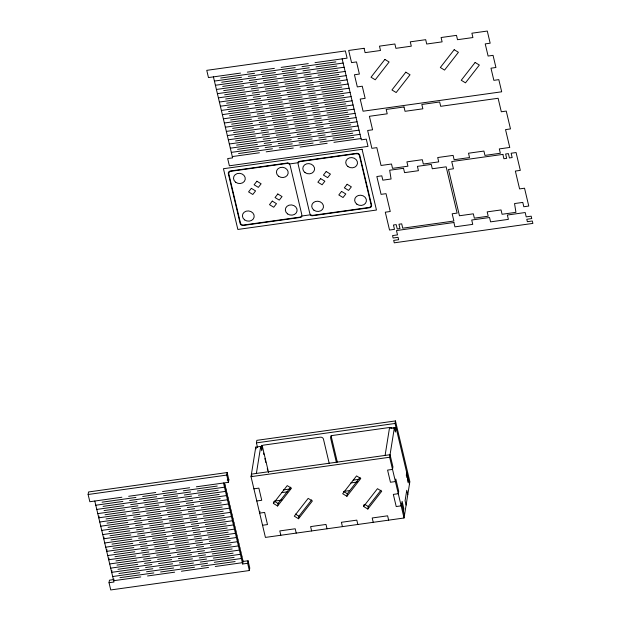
<?xml version="1.0" encoding="UTF-8"?>
<svg xmlns="http://www.w3.org/2000/svg" width="621" height="621" viewBox="0 0 621 621"><rect width="100%" height="100%" fill="white"/><g stroke="black" fill="none" stroke-linecap="round" stroke-linejoin="round"><path stroke-width="0.93" d="M121.879 497.235L89.835 501.729L88.12 494.495L88.524 491.964L227.146 472.542L228.854 479.777L228.45 482.315L196.399 486.802M99.034 516.121L98.762 517.813L125.861 514.017M104.002 537.095L103.73 538.78L130.829 534.984M106.983 549.67L106.711 551.363L133.81 547.567M108.97 558.062L108.698 559.754L135.797 555.958M248.051 560.771L247.647 563.301L242.695 564L243.098 561.462L248.051 560.771L249.766 567.998L249.363 570.536L110.74 589.95L109.032 582.715L109.436 580.185L113.558 579.603M111.951 570.645L111.687 572.337L138.778 568.541M113.946 579.036L113.674 580.72L140.773 576.925M224.903 484.667L224.492 487.198L197.393 490.994M228.45 482.315L226.735 475.081L227.146 472.542M225.897 488.859L225.485 491.39L198.394 495.185M226.89 493.051L226.479 495.589L199.388 499.385M227.884 497.25L227.472 499.781L200.381 503.577M228.877 501.442L228.474 503.973L201.375 507.768M229.871 505.634L229.467 508.172L202.368 511.968M230.865 509.833L230.461 512.364L203.362 516.16M231.858 514.025L231.454 516.556L204.356 520.351M232.852 518.217L232.448 520.755L205.349 524.551M233.845 522.416L233.442 524.947L206.343 528.743M234.839 526.608L234.435 529.139L207.336 532.934M235.833 530.8L235.429 533.338L208.33 537.134M236.826 534.992L236.422 537.53L209.324 541.326M237.82 539.191L237.416 541.722L210.317 545.517M238.813 543.383L238.41 545.921L211.311 549.717M257.544 447.547L256.442 442.874L256.846 440.343L395.461 420.929L409.86 481.671L404.038 517.999L265.423 537.413L251.024 476.672L255.767 447.104L260.711 446.406L261.744 450.745L262.419 446.522L260.766 446.755M239.807 547.575L239.403 550.113L212.304 553.909M240.808 551.774L240.397 554.305L213.298 558.1M241.802 555.966L241.39 558.504L214.292 562.3M256.388 473.443L260.711 446.406M242.795 560.158L242.384 562.696L215.285 566.492M259.935 511.425L259.663 513.117L264.616 512.426L267.496 524.574L262.543 525.265M273.372 503.414L287.236 485.622L291.466 488.207L277.595 505.999L273.372 503.414L273.636 501.729M277.595 505.999L278.006 503.46L290.713 487.151M298.522 518.752L312.386 500.961L308.163 498.384L294.292 516.175L298.522 518.752L298.926 516.222L311.641 499.913M346.906 496.288L360.77 478.496L356.547 475.919L342.676 493.711L346.906 496.288L347.31 493.749L360.025 477.44M363.603 506.472L377.467 488.68L381.698 491.258L367.834 509.049L363.603 506.472L363.875 504.78M367.834 509.049L368.237 506.511L380.952 490.202M385.098 455.418L389.429 428.381L394.382 427.69L395.406 432.022L396.082 427.799L393.613 428.148M404.038 517.999L389.646 457.258L394.382 427.69M409.456 484.209L395.057 423.46L395.461 420.929M401.702 503.895L402.113 501.364L403.821 508.591L403.417 511.13M406.708 472.635L406.305 475.174L406.879 477.58L407.283 475.049M407.85 477.456L407.446 479.994L408.02 482.401L408.424 479.87M240.521 73.084L208.47 77.571L206.762 70.344L345.377 50.93L347.085 58.157L315.041 62.651M247.298 72.137L274.397 68.341M281.166 67.394L308.264 63.598M220.696 78.029L254.563 73.286M261.34 72.339L295.216 67.588M301.985 66.641L335.86 61.898M214.416 81.072L241.515 77.276M248.291 76.329L275.39 72.533M282.159 71.586L309.258 67.79M316.035 66.843L343.134 63.047M221.689 82.22L255.557 77.478M262.334 76.53L296.209 71.788M302.986 70.833L336.854 66.09M215.409 85.271L242.508 81.475M249.285 80.528L276.384 76.732M283.153 75.778L310.252 71.982M317.028 71.035L344.127 67.239M222.683 86.42L256.558 81.669M263.327 80.722L297.203 75.979M303.98 75.032L337.847 70.289M216.403 89.463L243.502 85.667M250.279 84.72L277.377 80.924M284.146 79.977L311.245 76.181M318.022 75.226L345.121 71.438M223.676 90.612L257.552 85.869M264.321 84.922L298.196 80.171M304.973 79.224L338.841 74.481M217.397 93.655L244.495 89.859M251.272 88.912L278.371 85.116M285.14 84.169L312.239 80.373M319.015 79.426L346.114 75.63M224.67 94.803L258.546 90.061M265.314 89.114L299.19 84.371M305.967 83.416L339.834 78.673M218.39 97.854L245.489 94.058M252.266 93.103L279.365 89.315M286.141 88.361L313.232 84.565M320.009 83.618L347.108 79.822M225.664 99.003L259.539 94.252M266.308 93.305L300.184 88.562M306.96 87.615L340.828 82.872M219.384 102.046L246.483 98.25M253.259 97.303L280.358 93.507M287.135 92.56L314.226 88.764M321.003 87.809L348.102 84.021M226.657 103.195L260.533 98.452M267.302 97.505L301.177 92.754M307.954 91.807L341.822 87.064M220.377 106.238L247.476 102.442M254.253 101.495L281.352 97.699M288.128 96.752L315.227 92.956M321.996 92.009L349.095 88.213M227.651 107.386L261.526 102.644M268.303 101.697L302.171 96.954M308.947 95.999L342.815 91.256M221.379 110.437L248.47 106.641M255.247 105.686L282.345 101.898M289.122 100.944L316.221 97.148M322.99 96.201L350.089 92.405M228.644 111.586L262.52 106.835M269.297 105.888L303.164 101.145M309.941 100.198L343.809 95.455M222.372 114.629L249.463 110.833M256.24 109.886L283.339 106.09M290.116 105.143L317.215 101.347M323.983 100.392L351.082 96.597M229.638 115.778L263.514 111.035M270.29 110.08L304.158 105.337M310.935 104.39L344.81 99.647M223.366 118.821L250.457 115.025M257.234 114.078L284.333 110.282M291.109 109.335L318.208 105.539M324.977 104.592L352.076 100.796M230.632 119.969L264.507 115.227M271.284 114.28L305.152 109.537M311.928 108.582L345.804 103.839M224.36 123.02L251.458 119.224M258.227 118.269L285.326 114.474M292.103 113.527L319.202 109.731M325.971 108.784L353.07 104.988M231.625 124.169L265.501 119.418M272.277 118.471L306.145 113.728M312.922 112.781L346.797 108.038M225.353 127.212L252.452 123.416M259.221 122.469L286.32 118.673M293.096 117.726L320.195 113.93M326.972 112.975L354.063 109.18M232.619 128.361L266.494 123.618M273.271 122.663L307.139 117.92M313.916 116.973L347.791 112.23M226.347 131.404L253.446 127.608M260.215 126.661L287.313 122.865M294.09 121.918L321.189 118.122M327.966 117.175L355.057 113.379M233.62 132.552L267.488 127.81M274.265 126.863L308.132 122.12M314.909 121.165L348.785 116.422M227.34 135.603L254.439 131.807M261.208 130.852L288.307 127.057M295.084 126.11L322.183 122.314M328.959 121.367L356.058 117.571M234.614 136.744L268.482 132.001M275.258 131.054L309.126 126.311M315.903 125.364L349.778 120.614M228.334 139.795L255.433 135.999M262.202 135.052L289.301 131.256M296.077 130.309L323.176 126.513M329.953 125.558L357.052 121.763M235.607 140.944L269.475 136.201M276.252 135.246L310.127 130.503M316.896 129.556L350.772 124.813M229.328 143.987L256.426 140.191M263.203 139.244L290.294 135.448M297.071 134.501L324.17 130.705M330.946 129.758L358.045 125.962M236.601 145.135L270.469 140.393M277.245 139.446L311.121 134.703M317.89 133.748L351.765 129.005M230.321 148.186L257.42 144.39M264.197 143.435L291.288 139.64M298.064 138.693L325.163 134.897M331.94 133.95L359.039 130.154M237.595 149.327L271.462 144.584M278.239 143.637L312.115 138.894M318.884 137.947L352.759 133.197M231.315 152.378L258.414 148.582M265.19 147.635L292.289 143.839M299.058 142.884L326.157 139.096M332.934 138.141L360.033 134.346M238.588 153.527L272.456 148.784M279.233 147.829L313.108 143.086M319.877 142.139L353.753 137.396M232.308 156.57L259.407 152.774M266.184 151.827L293.283 148.031M300.052 147.084L327.151 143.288M333.927 142.341L361.026 138.545M256.442 442.874L395.057 423.46M88.12 494.495L226.735 475.081M227.208 480.01L228.854 479.777M251.024 476.672L389.646 457.258M128.656 496.288L155.755 492.492M162.531 491.545L189.63 487.749M102.054 502.179L135.929 497.437M142.706 496.49L176.574 491.747M183.35 490.792L217.226 486.049M95.781 505.23L122.88 501.434M129.649 500.479L156.748 496.691M163.525 495.737L190.624 491.941M103.047 506.379L136.923 501.628M143.699 500.681L177.567 495.938M184.344 494.991L218.219 490.248M96.775 509.422L123.874 505.626M130.643 504.679L157.742 500.883M164.518 499.936L191.617 496.14M253.904 488.82L258.856 488.129L261.736 500.278L256.784 500.968M104.041 510.571L137.916 505.828M144.693 504.873L178.561 500.13M185.337 499.183L219.213 494.44M97.769 513.614L124.868 509.818M131.636 508.871L158.735 505.075M165.512 504.128L192.611 500.332M105.042 514.762L138.91 510.02M145.687 509.073L179.554 504.33M186.331 503.375L220.207 498.632M283.393 489.907L290.085 488.975M353.178 480.134L358.915 479.334M132.63 513.062L159.729 509.267M166.506 508.32L193.605 504.524M282.027 492.577L287.764 491.778M350.857 482.936L357.549 481.997M106.036 518.962L139.904 514.211M146.68 513.264L180.548 508.521M187.325 507.574L221.2 502.831M99.756 522.005L126.855 518.209M133.624 517.262L160.723 513.466M167.499 512.519L194.598 508.723M107.029 523.154L140.897 518.411M147.674 517.456L181.549 512.713M188.318 511.766L222.194 507.023M274.35 501.124L281.895 500.068M343.972 491.374L349.6 490.582M100.749 526.197L127.848 522.401M134.625 521.454L161.716 517.658M168.493 516.711L195.592 512.915M108.023 527.345L141.891 522.603M148.667 521.656L182.543 516.913M189.312 515.958L223.187 511.215M101.743 530.396L128.842 526.6M135.619 525.645L162.71 521.85M169.486 520.903L196.585 517.107M109.017 531.537L142.884 526.794M149.661 525.847L183.537 521.104M190.305 520.157L224.181 515.407M102.737 534.588L129.836 530.792M136.612 529.845L163.711 526.049M170.48 525.102L197.579 521.306M110.01 535.737L143.878 530.994M150.655 530.039L184.53 525.296M191.299 524.349L225.175 519.606M137.606 534.037L164.705 530.241M171.474 529.294L198.573 525.498M111.004 539.928L144.872 535.186M151.648 534.239L185.524 529.496M192.293 528.541L226.168 523.798M104.724 542.979L131.823 539.183M138.599 538.228L165.698 534.433M172.467 533.486L199.566 529.69M111.997 544.12L145.865 539.377M152.642 538.43L186.517 533.687M193.294 532.74L227.162 527.99M105.717 547.171L132.816 543.375M139.593 542.428L166.692 538.632M173.461 537.677L200.56 533.889M112.991 548.32L146.867 543.577M153.635 542.622L187.511 537.879M194.288 536.932L228.155 532.189M140.587 546.62L167.686 542.824M174.454 541.877L201.553 538.081M113.985 552.511L147.86 547.769M154.629 546.822L188.505 542.071M195.281 541.124L229.149 536.381M107.705 555.554L134.804 551.766M141.58 550.811L168.679 547.016M175.456 546.069L202.547 542.273M114.978 556.703L148.854 551.96M155.623 551.013L189.498 546.27M196.275 545.323L230.143 540.573M142.574 555.011L169.673 551.215M176.449 550.26L203.541 546.472M115.972 560.903L149.847 556.16M156.616 555.205L190.492 550.462M197.268 549.515L231.136 544.772M109.692 563.946L136.791 560.15M143.567 559.203L170.666 555.407M177.443 554.46L204.542 550.664M116.965 565.094L150.841 560.352M157.61 559.405L191.485 554.654M198.262 553.707L232.13 548.964M110.685 568.137L137.784 564.342M144.561 563.394L171.66 559.599M178.437 558.652L205.535 554.856M117.959 569.286L151.834 564.543M158.611 563.596L192.479 558.853M199.256 557.906L233.123 553.156M145.555 567.594L172.654 563.798M179.43 562.843L206.529 559.047M118.953 573.486L152.828 568.743M159.605 567.788L193.473 563.045M200.249 562.098L234.125 557.355M112.68 576.529L139.772 572.733M146.548 571.786L173.647 567.99M180.424 567.043L207.523 563.247M119.946 577.677L153.822 572.935M160.598 571.988L194.466 567.237M201.243 566.29L235.118 561.547M147.542 575.977L174.641 572.182M181.417 571.235L208.516 567.439M109.032 582.715L113.977 582.024L94.788 501.031M343.786 491.607L347.31 493.749M364.713 504.361L368.237 506.511M274.482 501.31L278.006 503.46M295.402 514.072L298.926 516.222M342.14 58.855L361.337 139.841L366.281 139.151L367.997 146.385L229.382 165.799L227.666 158.565L232.619 157.874L213.422 76.88M407.787 494.627L406.755 490.287L405.086 500.705L406.118 505.044M404.45 515.469L401.57 503.32L401.158 505.851L396.214 506.542L393.334 494.394L398.278 493.703L398.69 491.172L395.81 479.016L395.398 481.554L390.454 482.245L387.574 470.097L392.526 469.406L392.93 466.868L390.05 454.719L251.435 474.133L251.878 476.004M388.637 520.157L387.613 515.818L372.204 517.976L373.237 522.315M357.836 524.473L356.803 520.134L341.403 522.292L342.435 526.631M331.04 435.593L337.312 462.063M336.349 462.257L330.628 438.123A2.709 2.337 9.1 0 1 332.724 435.445L389.569 427.481A2.709 2.337 9.1 0 1 392.03 428.218M329.177 463.266L323.456 439.132A2.709 2.337 9.1 0 0 320.265 437.192L263.413 445.148A2.709 2.337 9.1 0 0 261.27 447.407M327.034 528.789L326.002 524.45L310.601 526.608L311.626 530.947M296.225 533.097L295.2 528.766L279.799 530.916L280.824 535.255M262.419 446.522L268.621 472.674M261.728 445.304L262.466 448.416M263.576 453.082L263.941 454.642M264.864 458.531L265.237 460.091M265.423 460.867L265.788 462.428M267.263 468.653L267.635 470.213M255.767 447.104L256.178 448.836M247.647 563.301L249.363 570.536M224.577 483.293L243.098 561.462M223.498 483.006L242.695 564M251.342 188.342L248.571 191.897L252.794 194.474L255.573 190.919L251.342 188.342M256.892 181.223L254.113 184.779L258.344 187.363L261.115 183.8L256.892 181.223M272.27 201.103L269.491 204.658L273.721 207.235L276.492 203.68L272.27 201.103M277.812 193.985L275.041 197.54L279.271 200.117L282.043 196.562L277.812 193.985M384.88 59.422L371.016 77.214L375.247 79.791L389.111 61.999L384.88 59.422M320.653 178.631L317.874 182.194L322.105 184.771L324.876 181.208L320.653 178.631M326.196 171.512L323.425 175.075L327.647 177.653L330.426 174.097L326.196 171.512M405.808 72.176L391.944 89.967L396.167 92.545L410.039 74.753L405.808 72.176M341.573 191.392L338.802 194.947L343.033 197.525L345.804 193.969L341.573 191.392M347.123 184.274L344.352 187.837L348.575 190.414L351.354 186.851L347.123 184.274M454.192 49.711L440.328 67.503L444.551 70.08L458.422 52.288L454.192 49.711M475.119 62.473L461.248 80.264L465.478 82.841L479.35 65.05L475.119 62.473M364.077 48.306L348.676 50.464L351.556 62.612L356.508 61.921L359.38 74.07L354.436 74.761L357.316 86.909L362.26 86.218L365.14 98.366L360.196 99.057L363.068 111.206L501.69 91.792L498.81 79.643L493.858 80.342L490.978 68.194L495.931 67.495L493.051 55.347L488.098 56.037L485.218 43.889L490.171 43.198L487.291 31.05L471.89 33.208L472.915 37.547L457.514 39.705L456.489 35.366L441.089 37.524L442.113 41.863L426.712 44.021L425.688 39.682L410.279 41.84L411.312 46.171L395.911 48.329L394.878 43.99L379.478 46.148L380.51 50.487L365.101 52.645L364.077 48.306M404.007 106.967L386.184 109.467L387.217 113.806L369.394 116.298L372.592 129.797L367.64 130.495L371.87 148.334L376.823 147.635L381.046 165.473L391.502 164.014L392.526 168.353L407.927 166.195L406.902 161.856L422.303 159.698L423.328 164.037L438.729 161.879L437.704 157.54L453.105 155.382L454.137 159.721L469.538 157.563L468.506 153.224L483.906 151.066L484.939 155.405L500.34 153.247L499.307 148.908L509.763 147.449L505.533 129.61L510.485 128.912L506.255 111.081L501.31 111.772L498.112 98.273L440.685 106.315L439.652 101.976L421.83 104.475L422.862 108.815L405.039 111.306L404.007 106.967M362.066 149.296L223.451 168.71L237.851 229.452L376.466 210.038L362.066 149.296M287.275 163.02L230.43 170.985A2.709 2.337 9.1 0 0 228.334 173.67L240.148 223.49A2.709 2.337 9.1 0 0 243.331 225.439L300.184 217.474A2.709 2.337 9.1 0 0 302.21 215.961L310.05 214.858A2.709 2.337 9.1 0 0 312.642 215.728L369.487 207.771A2.709 2.337 9.1 0 0 371.583 205.085L359.776 155.258A2.709 2.337 9.1 0 0 356.586 153.317L299.733 161.274A2.709 2.337 9.1 0 0 297.707 162.795L289.867 163.89A2.709 2.337 9.1 0 0 287.275 163.02M286.949 163.439L230.927 171.287A2.709 2.337 9.1 0 0 228.831 173.973L240.474 223.071A2.709 2.337 9.1 0 0 243.657 225.019L299.687 217.171A2.709 2.337 9.1 0 0 301.775 214.486L290.139 165.388A2.709 2.337 9.1 0 0 286.949 163.439M356.26 153.736L300.238 161.584A2.709 2.337 9.1 0 0 298.142 164.262L309.778 213.368A2.709 2.337 9.1 0 0 312.968 215.308L368.99 207.461A2.709 2.337 9.1 0 0 371.086 204.783L359.45 155.677A2.709 2.337 9.1 0 0 356.26 153.736M403.541 168.299L389.678 170.239L391.075 179.011L382.823 180.168L381.799 175.828L376.846 176.527L381.077 194.357L386.021 193.667L390.252 211.505L385.299 212.196L389.53 230.034L394.482 229.343L393.45 225.004L396.198 224.616L397.23 228.955L399.978 228.575L398.954 224.235L401.702 223.847L402.726 228.186L453.889 221.022L452.173 213.787L457.126 213.096L446.157 166.816L432.294 168.757L431.261 164.418L417.405 166.358L418.43 170.697L404.566 172.638L403.541 168.299M502.886 154.388L451.723 161.553L453.439 168.78L448.486 169.479L459.455 215.759L473.318 213.818L474.351 218.157L488.207 216.217L487.182 211.877L501.046 209.937L502.071 214.276L515.935 212.328L514.537 203.564L522.789 202.407L523.813 206.746L528.766 206.048L524.535 188.21L519.591 188.908L515.36 171.07L520.313 170.379L516.082 152.541L511.13 153.232L512.162 157.571L509.414 157.959L508.382 153.62L505.634 154L506.658 158.339L503.91 158.728L502.886 154.388M453.897 222.512L396.47 230.554L397.502 234.893L392.55 235.592L393.124 237.998L398.069 237.307L398.643 239.714L393.691 240.412L394.265 242.819L532.88 223.405L532.306 220.998L527.361 221.689L526.787 219.275L531.739 218.584L531.165 216.178L526.212 216.869L525.187 212.529L507.365 215.029L508.389 219.368L490.574 221.86L489.542 217.521L471.719 220.02L472.752 224.36L454.929 226.851L453.897 222.512M235.701 182.271A5.915 5.108 9.1 0 0 245.217 179.438A5.915 5.108 9.1 0 0 237.245 173.57A5.915 5.108 9.1 0 0 235.701 182.271M305.004 172.568A5.915 5.108 9.1 0 0 314.529 169.727A5.915 5.108 9.1 0 0 306.557 163.859A5.915 5.108 9.1 0 0 305.004 172.568M244.612 219.888A5.915 5.108 9.1 0 0 254.136 217.055A5.915 5.108 9.1 0 0 246.164 211.187A5.915 5.108 9.1 0 0 244.612 219.888M313.923 210.185A5.915 5.108 9.1 0 0 323.44 207.344A5.915 5.108 9.1 0 0 315.468 201.476A5.915 5.108 9.1 0 0 313.923 210.185M278.619 176.263A5.915 5.108 9.1 0 0 288.136 173.422A5.915 5.108 9.1 0 0 280.164 167.554A5.915 5.108 9.1 0 0 278.619 176.263M347.923 166.552A5.915 5.108 9.1 0 0 357.448 163.719A5.915 5.108 9.1 0 0 349.476 157.85A5.915 5.108 9.1 0 0 347.923 166.552M287.531 213.88A5.915 5.108 9.1 0 0 297.055 211.047A5.915 5.108 9.1 0 0 289.083 205.178A5.915 5.108 9.1 0 0 287.531 213.88M356.842 204.169A5.915 5.108 9.1 0 0 366.367 201.336A5.915 5.108 9.1 0 0 358.395 195.468A5.915 5.108 9.1 0 0 356.842 204.169"/></g></svg>
